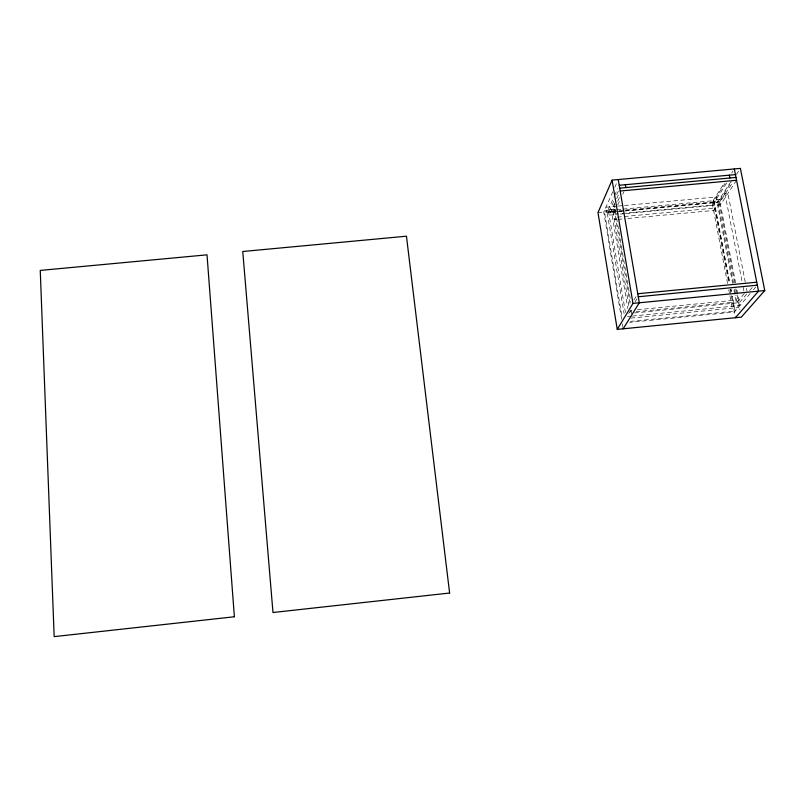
<?xml version="1.0" encoding="UTF-8"?>
<svg xmlns="http://www.w3.org/2000/svg" width="805" height="805" viewBox="0 0 805 805"><rect width="100%" height="100%" fill="white"/><g stroke="black" fill="none" stroke-linecap="round" stroke-linejoin="round"><path stroke-width="0.6" stroke-dasharray="4.03 3.02" d="M612.816 191.731L603.77 212.047L622.044 321.869M614.738 187.414L616.761 182.886M618.019 211.635L606.839 212.671L614.054 196.692M614.567 195.555L617.707 188.601M613.682 201.361L608.671 212.379L719.962 202.015L732.661 182.564M616.69 194.76L619.699 188.149M614.668 203.071L609.133 215.136L615.392 214.553M616.67 198.684L618.683 194.307M628.836 305.699L612.967 211.524L614.094 209.079L608.218 209.622L625.938 315.459M617.677 201.331L619.729 196.903M614.668 209.28L612.082 214.865L627.84 308.577M615.584 209.622L613.43 214.261L618.381 213.798M617.636 205.215L619.689 200.807M622.778 194.196L623.805 191.993M633.938 300.084L637.117 294.811M635.065 302.026L636.986 298.856M628.675 313.507L630.557 310.418M629.963 312.36L631.19 310.338M727.579 283.521L712.033 202.297L724.108 183.379M725.094 183.339L713.24 201.854L728.968 283.903M731.665 173.085L733.003 170.992M726.623 183.117L712.546 205.013L619.629 213.677M625.475 210.93L717.426 202.367L730.769 181.799M734.663 282.646L718.966 201.32L731.685 181.759M736.374 174.554L740.389 168.376M745.249 282.112L727.921 193.431L724.953 193.703L717.567 205.023L732.651 283.36M736.565 180.28L720.485 204.752L620.393 214.08M744.373 293.493L736.424 302.952L733.596 288.26M749.646 290.565L752.796 286.852M750.22 293.503L734.361 312.068L629.721 322.362M753.369 289.82L755.754 287.033M627.397 316.566L631.15 316.194M632.398 316.073L739.956 305.518L736.656 288.421M630.929 318.096L738.215 307.56L735.851 295.254M630.325 321.396L735.217 311.072L732.389 296.351M637.399 309.734L732.902 300.386L731.192 302.439L636.212 311.746M634.41 312.944L739.403 302.66L747.422 293.201L746.456 288.271M615.523 209.803L604.303 210.85L622.013 317.18M616.771 209.682L621.752 209.22M623 209.109L714.015 200.636L729.793 282.847M597.974 212.59L718.966 201.32M612.967 211.524L607.111 212.067L624.106 313.729M712.033 202.297L717.829 201.753L733.476 282.947M619.266 211.514L624.237 211.051M616.831 219.513L614.356 219.755L615.493 217.34L715.182 208.032L713.592 210.467L624.278 218.819M618.079 219.403L623.04 218.94M617.093 206.171L605.923 207.207L606.839 212.671M618.331 206.05L623.301 205.587M624.539 205.476L716.38 196.943L717.426 202.367M724.953 193.703L741.979 281.176M743.176 287.335L743.901 291.028M735.619 283.078L719.429 199.278L713.602 199.821L729.541 282.897M735.851 288.804L736.806 293.734M737.048 294.962L739.896 309.754M734.663 289.106L735.609 294.026M730.97 288.985L731.443 291.44M730.719 289.005L731.182 291.44M732.117 296.331L733.999 306.101L732.288 308.134L728.756 289.679M730.014 289.377L731.081 294.922M731.192 295.536L735.448 317.723M614.245 203.977L630.838 302.086M614.094 209.079L630.295 305.025M631.13 309.945L631.955 314.866M622.376 323.892L623.191 328.802"/><path stroke-width="1.21" d="M612.092 180.129L597.974 212.59L617.254 329.386L741.325 317.14L764.75 290.545L740.389 168.376L612.092 180.129L632.982 303.404L617.254 329.386M623.191 328.802L639.301 302.781L618.23 179.565M735.448 317.723L758.511 291.158L734.321 168.929M637.751 293.755L756.74 282.203M638.264 296.763L757.334 285.181M632.982 303.404L764.75 290.545M619.216 185.281L735.438 174.605M619.699 188.149L736.001 177.442M620.192 191.016L736.565 180.28M729.35 175.158L729.914 177.996M625.364 184.717L625.857 187.585M234.386 616.761L54.166 636.624L40.25 270.41L207.016 254.833L234.386 616.761M449.613 593.033L272.986 612.504L242.758 251.502L406.455 236.207L449.613 593.033"/></g></svg>
